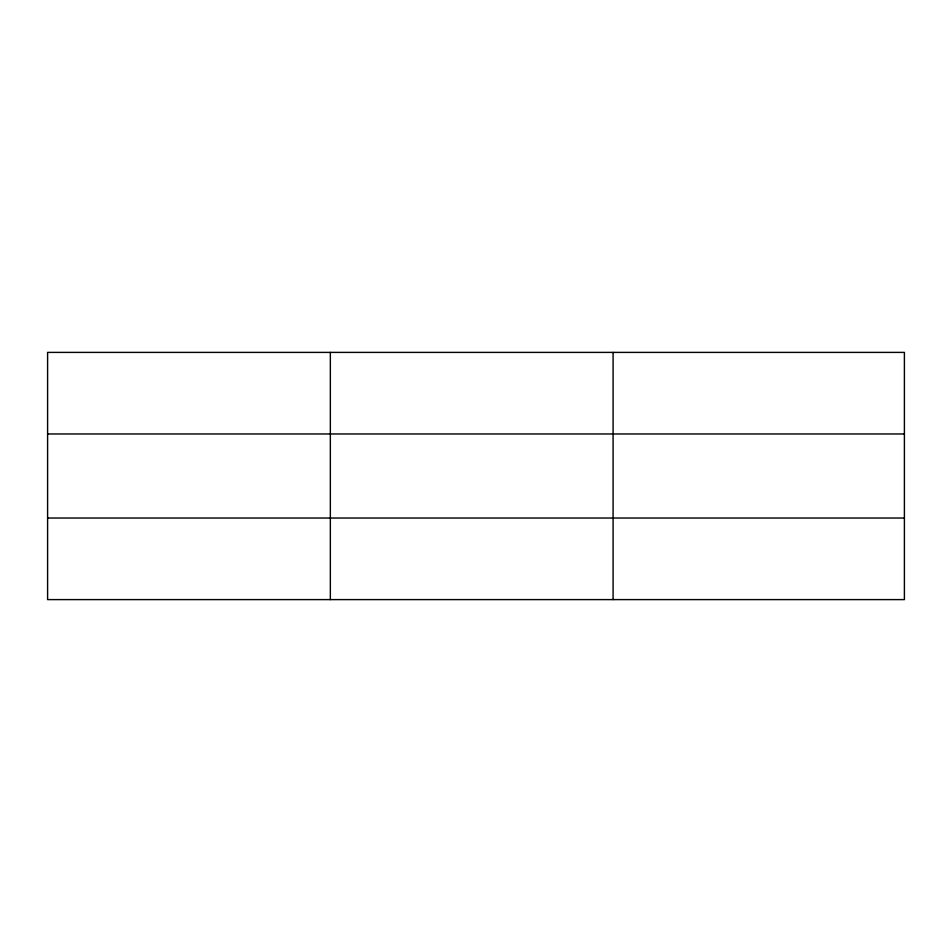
<?xml version="1.0" encoding="UTF-8"?>
<svg xmlns="http://www.w3.org/2000/svg" width="952" height="952" viewBox="0 0 952 952"><rect width="100%" height="100%" fill="white"/><g stroke="black" fill="none" stroke-linecap="round" stroke-linejoin="round"><path stroke-width="1.43" d="M330.344 352.395L330.344 599.605M613.088 352.395L613.088 599.605M904.4 518.031L904.4 599.605L47.6 599.605L47.6 352.395L904.4 352.395L904.4 518.031L47.6 518.031M47.6 433.969L904.4 433.969"/></g></svg>
